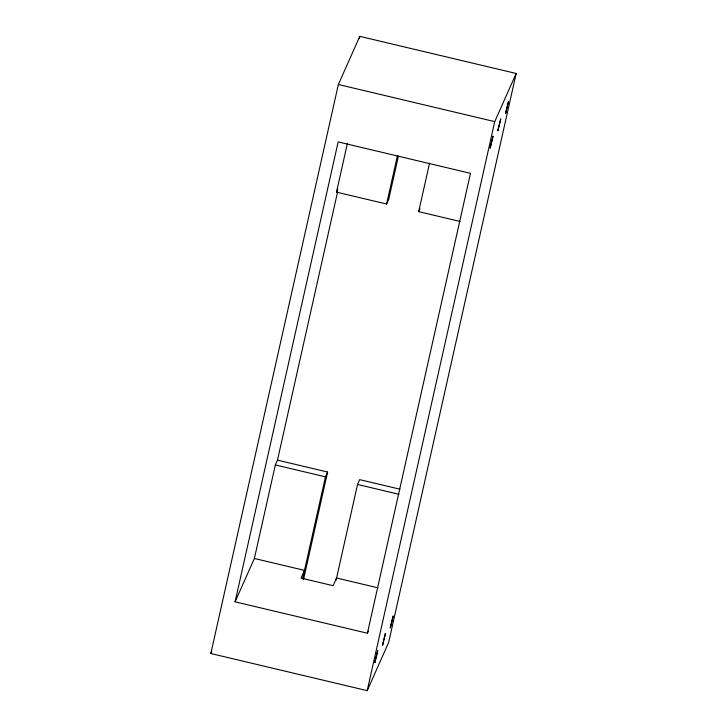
<?xml version="1.0" encoding="UTF-8"?>
<svg xmlns="http://www.w3.org/2000/svg" width="727" height="727" viewBox="0 0 727 727"><rect width="100%" height="100%" fill="white"/><g stroke="black" fill="none" stroke-linecap="round" stroke-linejoin="round"><path stroke-width="1.09" d="M210.83 653.518L338.364 84.496L359.792 36.35L516.17 73.482L388.636 642.504L367.208 690.65L210.83 653.518L211.748 651.474M359.302 38.567L359.792 36.35M235.085 601.811L338.164 141.91L470.478 173.326L367.408 633.226L235.085 601.811L254.377 558.481L275.342 464.944L277.487 460.136L337.637 191.728M398.405 156.123L388.754 199.207L386.61 204.023L336.492 192.128L347.397 143.428M302.596 578.892L325.46 476.848L327.604 472.032L277.487 460.136M386.61 204.023L397.46 155.605M303.532 579.455L327.604 472.032M336.101 580.128L357.539 484.464L359.683 479.647L399.959 489.207M460.046 221.462L418.688 211.639L429.539 163.221M367.208 690.65L494.733 121.618L516.17 73.482M336.492 192.128L337.773 189.238M418.688 211.639L419.97 208.749M367.408 633.226L368.325 631.163M338.364 84.496L494.733 121.618M275.342 464.944L325.46 476.848M357.539 484.464L398.905 494.278M254.377 558.481L304.504 570.386L301.069 578.092L333.148 585.708L336.574 578.001L377.976 587.834M374.941 661.779L374.887 662.651L377.749 650.61L374.941 661.779M382.656 644.449L382.602 645.322L385.464 633.272L382.656 644.449M390.372 627.119L390.317 627.983L393.189 615.942L390.372 627.119M490.243 147.317L490.189 148.181L493.051 136.14L490.243 147.317M497.959 129.988L497.904 130.851L500.767 118.81L497.959 129.988M505.674 112.658L505.619 113.521L508.482 101.48L505.674 112.658"/></g></svg>
